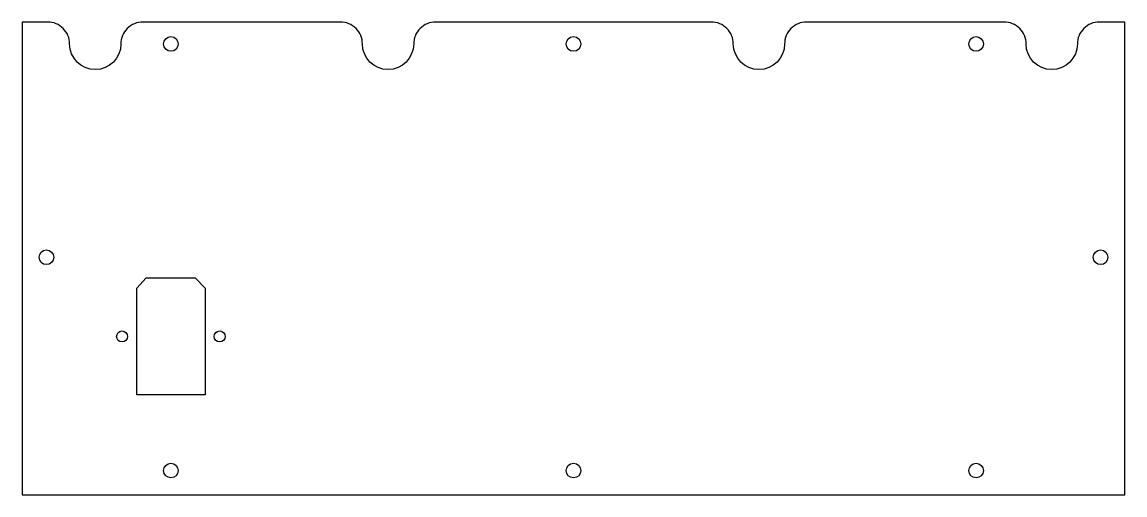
# Model space of a CAD drawing. Header units: millimetres. Extents: x 0 to 452, y 0 to 194.
import ezdxf

# ---------------------------------------------------------------- set-up
doc = ezdxf.new("R2010")
doc.units = ezdxf.units.MM

msp = doc.modelspace()

# ---------------------------------------------------------------- linework, layer by layer
msp.add_lwpolyline([(10.5, 194), (0, 194), (0, 0), (452, 0), (452, 194), (441.5, 194, 0.414214), (432.5, 185, -1), (411.5, 185, 0.414214), (402.5, 194), (321.5, 194, 0.414214), (312.5, 185, -1), (291.5, 185, 0.414214), (282.5, 194), (169.5, 194, 0.414214), (160.5, 185, -1), (139.5, 185, 0.414214), (130.5, 194), (49.5, 194, 0.414214), (40.5, 185, -1), (19.5, 185, 0.414214)], format="xyb", close=True)
msp.add_lwpolyline([(47, 41.01), (47, 84.86), (50.89, 89.01), (71.01, 89.01), (75, 84.78), (75, 41.01)], close=True)
for centre, radius in [((61, 185), 3), ((226, 185), 3), ((391, 185), 3), ((10, 97.5), 3), ((442, 97.5), 3), ((41, 65.01), 2.25), ((81, 65.01), 2.25), ((61, 10), 3), ((226, 10), 3), ((391, 10), 3)]:
    msp.add_circle(centre, radius)

doc.saveas('drawing.dxf')
